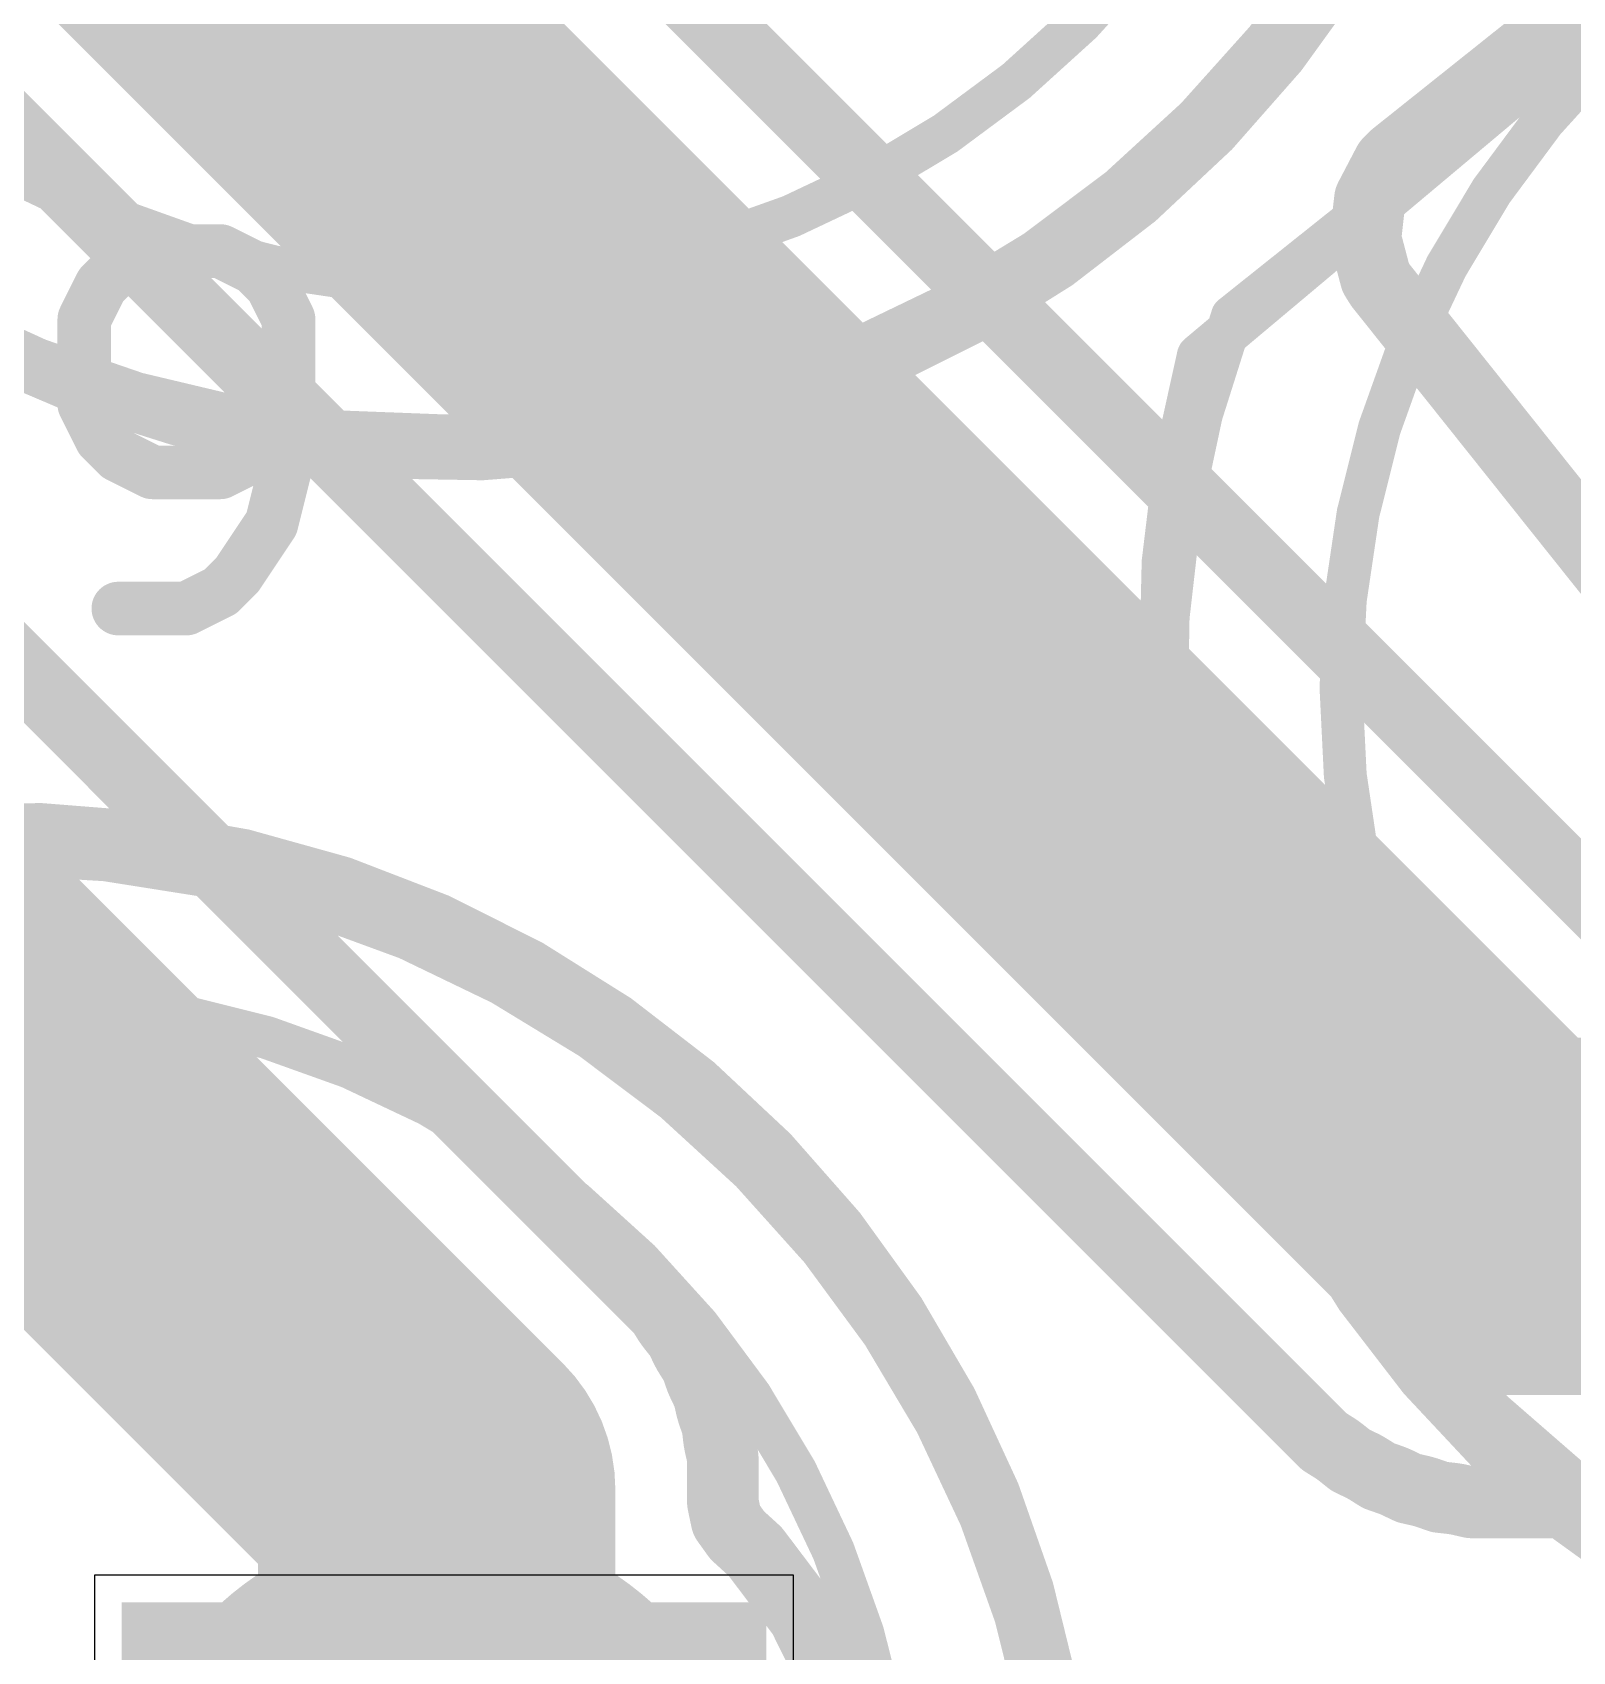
# Model space of a CAD drawing. Header units: inches. Extents: x 0 to 12.4, y -0.6 to 2.2.
# Drawn here: x 1.2367 to 1.4063, y 0.8681 to 1.0464 of the extents above; entities that cross this region are included whole.
import ezdxf

# ---------------------------------------------------------------- set-up
doc = ezdxf.new("R2010")
doc.units = ezdxf.units.IN
doc.header["$MEASUREMENT"] = 0
for name, color, linetype in [('Bottom Layer', 5, 'Continuous'), ('Bottom Solder', 6, 'Continuous'), ('Dimension', 6, 'Continuous'), ('Mechanical 4', 56, 'Continuous'), ('Multi-Layer', 9, 'Continuous'), ('Top Layer', 1, 'Continuous'), ('Top Overlay', 2, 'Continuous'), ('Top Solder', 216, 'Continuous')]:
    doc.layers.add(name, color=color, linetype=linetype)

# ---------------------------------------------------------------- blocks, each defined once
blk = doc.blocks.new('IR333_A_47')
at = {"layer": 'Bottom Layer'}
blk.add_hatch(color=5, dxfattribs=at).paths.add_polyline_path([(-0.08149595, 0.03149605), (-0.01850385, 0.03149605), (-0.01850385, -0.03149605), (-0.08149595, -0.03149605)])
at = {"layer": 'Bottom Solder'}
blk.add_hatch(color=6, dxfattribs=at).paths.add_polyline_path([(-0.08549595, 0.03549605), (-0.01450385, 0.03549605), (-0.01450385, -0.03549605), (-0.08549595, -0.03549605)])
at = {"layer": 'Multi-Layer'}
blk.add_hatch(color=9, dxfattribs=at).paths.add_polyline_path([(-0.08149595, 0.03149605), (-0.01850385, 0.03149605), (-0.01850385, -0.03149605), (-0.08149595, -0.03149605)])
at = {"layer": 'Top Layer'}
blk.add_hatch(color=1, dxfattribs=at).paths.add_polyline_path([(-0.08149595, 0.03149605), (-0.01850385, 0.03149605), (-0.01850385, -0.03149605), (-0.08149595, -0.03149605)])
at = {"layer": 'Top Solder'}
blk.add_hatch(color=216, dxfattribs=at).paths.add_polyline_path([(-0.08549595, 0.03549605), (-0.01450385, 0.03549605), (-0.01450385, -0.03549605), (-0.08549595, -0.03549605)])
at = {"layer": 'Top Overlay'}
for points in [[(0.0970696, -0.0672869, 0.005, 0.005, -0.7350501228491367), (-0.1181102, 0, 0.005, 0.005, 0)], [(-0.05, -0.0409999, 0.005, 0.005, 0), (-0.05, -0.061, 0.005, 0.005, 0)], [(-0.04, -0.0510001, 0.005, 0.005, 0), (-0.06, -0.051, 0.005, 0.005, 0)]]:
    blk.add_lwpolyline(points, format="xyseb", dxfattribs=at)
for points in [[(-0.05125, -0.0409999, 0.0025, 0.0025, 1), (-0.04875, -0.0409999, 0.0025, 0.0025, 1)], [(-0.06125, -0.051, 0.0025, 0.0025, 1), (-0.05875, -0.051, 0.0025, 0.0025, 1)], [(-0.04125, -0.0510001, 0.0025, 0.0025, 1), (-0.03875, -0.0510001, 0.0025, 0.0025, 1)], [(-0.05125, -0.061, 0.0025, 0.0025, 1), (-0.04875, -0.061, 0.0025, 0.0025, 1)]]:
    blk.add_lwpolyline(points, format="xyseb", close=True, dxfattribs=at)
blk = doc.blocks.new('IR333_A_51')
at = {"layer": 'Top Overlay'}
blk.add_lwpolyline([(-0.1181102, 0, 0.005, 0.005, -0.7350501228491367), (0.0970696, 0.0672869, 0.005, 0.005, 0)], format="xyseb", dxfattribs=at)
blk = doc.blocks.new('IR333_A_52')
at = {"layer": 'Top Overlay'}
for points in [[(-0.1181102, 0, 0.005, 0.005, -0.7350501228491367), (0.0970696, 0.0672869, 0.005, 0.005, 0)], [(0.0970696, 0.0672869, 0.005, 0.005, 0), (0.0970696, -0.067287, 0.005, 0.005, 0)]]:
    blk.add_lwpolyline(points, format="xyseb", dxfattribs=at)
blk.add_lwpolyline([(0.0958196, 0.0672869, 0.0025, 0.0025, 1), (0.0983196, 0.0672869, 0.0025, 0.0025, 1)], format="xyseb", close=True, dxfattribs=at)
blk.add_lwpolyline([(0.0958196, 0.0672869, 0.0025, 0.0025, 1), (0.0983196, 0.0672869, 0.0025, 0.0025, 1)], format="xyseb", close=True, dxfattribs=at)

msp = doc.modelspace()

# ---------------------------------------------------------------- hatches: boundary and pattern name
at = {"layer": 'Dimension'}
h = msp.add_hatch(color=6, dxfattribs=at)
edge = h.paths.add_edge_path()
edge.add_arc((1.281195, 0.8471226), 0.035433, 0, 360)
h = msp.add_hatch(color=6, dxfattribs=at)
edge = h.paths.add_edge_path()
edge.add_arc((1.281195, 0.8471226), 0.035433, 0, 360)

# ---------------------------------------------------------------- linework, layer by layer
for points in [[(1.2298171, 1.0849179, 0.0393701, 0.0393701, 0), (1.3987147, 0.9160202, 0.0393701, 0.0393701, 0)], [(1.2784083, 1.0808967, 0.007874, 0.007874, 0), (1.4103391, 0.9489659, 0.007874, 0.007874, 0)], [(1.3883459, 1.0339946, 0.007874, 0.007874, 0), (1.4447883, 1.0790069, 0.007874, 0.007874, 0)], [(1.2062806, 1.0638843, 0.007874, 0.007874, 0), (1.3739188, 0.8962462, 0.007874, 0.007874, 0)], [(1.3867315, 1.0327072, 0.007874, 0.007874, 0), (1.3883459, 1.0339946, 0.007874, 0.007874, 0)], [(1.3860296, 1.0320007, 0.007874, 0.007874, 0), (1.3862883, 1.0322611, 0.007874, 0.007874, 0)], [(1.3862883, 1.0322611, 0.007874, 0.007874, 0), (1.3862884, 1.0322612, 0.007874, 0.007874, 0)], [(1.3862884, 1.0322612, 0.007874, 0.007874, 0), (1.3866323, 1.0326074, 0.007874, 0.007874, 0)], [(1.3866323, 1.0326074, 0.007874, 0.007874, 0), (1.3866325, 1.0326076, 0.007874, 0.007874, 0)], [(1.3866325, 1.0326076, 0.007874, 0.007874, 0), (1.3867315, 1.0327072, 0.007874, 0.007874, 0)], [(1.3841897, 1.028482, 0.007874, 0.007874, 0), (1.3858594, 1.0316753, 0.007874, 0.007874, 0)], [(1.3858594, 1.0316753, 0.007874, 0.007874, 0), (1.3858596, 1.0316756, 0.007874, 0.007874, 0)], [(1.3858596, 1.0316756, 0.007874, 0.007874, 0), (1.3860296, 1.0320007, 0.007874, 0.007874, 0)], [(1.3835355, 1.0241354, 0.007874, 0.007874, 0), (1.3839294, 1.0276315, 0.007874, 0.007874, 0)], [(1.3839294, 1.0276315, 0.007874, 0.007874, 0), (1.3839801, 1.0280811, 0.007874, 0.007874, 0)], [(1.3839801, 1.0280811, 0.007874, 0.007874, 0), (1.3841896, 1.0284819, 0.007874, 0.007874, 0)], [(1.3841896, 1.0284819, 0.007874, 0.007874, 0), (1.3841897, 1.028482, 0.007874, 0.007874, 0)], [(1.3834849, 1.0236858, 0.007874, 0.007874, 0), (1.3835355, 1.0241353, 0.007874, 0.007874, 0)], [(1.3834849, 1.0236858, 0.007874, 0.007874, 0), (1.3836, 1.0232484, 0.007874, 0.007874, 0)], [(1.3835355, 1.0241353, 0.007874, 0.007874, 0), (1.3835355, 1.0241354, 0.007874, 0.007874, 0)], [(1.3836, 1.0232484, 0.007874, 0.007874, 0), (1.3836001, 1.0232483, 0.007874, 0.007874, 0)], [(1.3836001, 1.0232483, 0.007874, 0.007874, 0), (1.3843225, 1.0205039, 0.007874, 0.007874, 0)], [(1.3843225, 1.0205039, 0.007874, 0.007874, 0), (1.3846109, 1.0194084, 0.007874, 0.007874, 0)], [(1.1933703, 1.0182969, 0.007874, 0.007874, 0), (1.3009691, 0.9106981, 0.007874, 0.007874, 0)], [(1.3846109, 1.0194084, 0.007874, 0.007874, 0), (1.3848051, 1.0190971, 0.007874, 0.007874, 0)], [(1.3848051, 1.0190971, 0.007874, 0.007874, 0), (1.3848052, 1.019097, 0.007874, 0.007874, 0)], [(1.3848052, 1.019097, 0.007874, 0.007874, 0), (1.3849807, 1.0188155, 0.007874, 0.007874, 0)], [(1.3849807, 1.0188155, 0.007874, 0.007874, 0), (1.385138, 1.0185635, 0.007874, 0.007874, 0)], [(1.385138, 1.0185635, 0.007874, 0.007874, 0), (1.3852256, 1.0184536, 0.007874, 0.007874, 0)], [(1.3852256, 1.0184536, 0.007874, 0.007874, 0), (1.3852257, 1.0184535, 0.007874, 0.007874, 0)], [(1.3852257, 1.0184535, 0.007874, 0.007874, 0), (1.3933268, 1.0082952, 0.007874, 0.007874, 0)], [(1.1723368, 0.9947604, 0.0393701, 0.0393701, 0), (1.281195, 0.8859021, 0.0393701, 0.0393701, 0)], [(1.3933268, 1.0082952, 0.007874, 0.007874, 0), (1.4315255, 0.9603967, 0.007874, 0.007874, 0)], [(1.3987147, 0.9160202, 0.0393701, 0.0393701, 0), (1.4774549, 0.9160202, 0.0393701, 0.0393701, 0)], [(1.3009691, 0.910698, 0.007874, 0.007874, 0), (1.3009691, 0.9106981, 0.007874, 0.007874, 0)], [(1.3009691, 0.910698, 0.007874, 0.007874, 0), (1.3059909, 0.9056762, 0.007874, 0.007874, 0)], [(1.3059909, 0.9056762, 0.007874, 0.007874, 0), (1.3061368, 0.9054441, 0.007874, 0.007874, 0)], [(1.3061368, 0.9054441, 0.007874, 0.007874, 0), (1.3067926, 0.9044004, 0.007874, 0.007874, 0)], [(1.3067926, 0.9044004, 0.007874, 0.007874, 0), (1.3071094, 0.9039539, 0.007874, 0.007874, 0)], [(1.3071094, 0.9039539, 0.007874, 0.007874, 0), (1.3078386, 0.9030395, 0.007874, 0.007874, 0)], [(1.3078386, 0.9030395, 0.007874, 0.007874, 0), (1.308049, 0.9027756, 0.007874, 0.007874, 0)], [(1.308049, 0.9027756, 0.007874, 0.007874, 0), (1.3081679, 0.9025286, 0.007874, 0.007874, 0)], [(1.3081679, 0.9025286, 0.007874, 0.007874, 0), (1.308168, 0.9025286, 0.007874, 0.007874, 0)], [(1.308168, 0.9025286, 0.007874, 0.007874, 0), (1.3087027, 0.9014183, 0.007874, 0.007874, 0)], [(1.281195, 0.8471226, 0.0393701, 0.0393701, 0), (1.281195, 0.8859021, 0.0393701, 0.0393701, 0)], [(1.3087027, 0.9014183, 0.007874, 0.007874, 0), (1.3089674, 0.9009392, 0.007874, 0.007874, 0)], [(1.3089674, 0.9009392, 0.007874, 0.007874, 0), (1.3097694, 0.8996628, 0.007874, 0.007874, 0)], [(1.3097694, 0.8996628, 0.007874, 0.007874, 0), (1.3098599, 0.8994042, 0.007874, 0.007874, 0)], [(1.3098599, 0.8994042, 0.007874, 0.007874, 0), (1.3102672, 0.8982402, 0.007874, 0.007874, 0)], [(1.3102672, 0.8982402, 0.007874, 0.007874, 0), (1.3104765, 0.8977349, 0.007874, 0.007874, 0)], [(1.3104765, 0.8977349, 0.007874, 0.007874, 0), (1.3111304, 0.896377, 0.007874, 0.007874, 0)], [(1.3111304, 0.896377, 0.007874, 0.007874, 0), (1.3113442, 0.8954405, 0.007874, 0.007874, 0)], [(1.3113442, 0.8954405, 0.007874, 0.007874, 0), (1.3114657, 0.8949081, 0.007874, 0.007874, 0)], [(1.3114657, 0.8949081, 0.007874, 0.007874, 0), (1.3116172, 0.894382, 0.007874, 0.007874, 0)], [(1.3739188, 0.8962461, 0.007874, 0.007874, 0), (1.3739188, 0.8962462, 0.007874, 0.007874, 0)], [(1.3739188, 0.8962461, 0.007874, 0.007874, 0), (1.3789406, 0.8912243, 0.007874, 0.007874, 0)], [(1.3116172, 0.894382, 0.007874, 0.007874, 0), (1.311925, 0.8935026, 0.007874, 0.007874, 0)], [(1.311925, 0.8935026, 0.007874, 0.007874, 0), (1.312115, 0.8929594, 0.007874, 0.007874, 0)], [(1.312115, 0.8929594, 0.007874, 0.007874, 0), (1.3122838, 0.8914612, 0.007874, 0.007874, 0)], [(1.3122838, 0.8914612, 0.007874, 0.007874, 0), (1.3123754, 0.8909226, 0.007874, 0.007874, 0)], [(1.3123754, 0.8909226, 0.007874, 0.007874, 0), (1.3127108, 0.8894531, 0.007874, 0.007874, 0)], [(1.3789406, 0.8912243, 0.007874, 0.007874, 0), (1.3795986, 0.8908109, 0.007874, 0.007874, 0)], [(1.3795986, 0.8908109, 0.007874, 0.007874, 0), (1.3802164, 0.8904227, 0.007874, 0.007874, 0)], [(1.3802164, 0.8904227, 0.007874, 0.007874, 0), (1.3806629, 0.8901059, 0.007874, 0.007874, 0)], [(1.3806629, 0.8901059, 0.007874, 0.007874, 0), (1.3818412, 0.8891663, 0.007874, 0.007874, 0)], [(1.3127108, 0.8891791, 0.007874, 0.007874, 0), (1.3127108, 0.8894531, 0.007874, 0.007874, 0)], [(1.3127108, 0.8845033, 0.007874, 0.007874, 0), (1.3127108, 0.8891791, 0.007874, 0.007874, 0)], [(1.3818412, 0.8891663, 0.007874, 0.007874, 0), (1.3820883, 0.8890473, 0.007874, 0.007874, 0)], [(1.3820883, 0.8890472, 0.007874, 0.007874, 0), (1.3820883, 0.8890473, 0.007874, 0.007874, 0)], [(1.3820883, 0.8890472, 0.007874, 0.007874, 0), (1.3831988, 0.8885125, 0.007874, 0.007874, 0)], [(1.3831988, 0.8885125, 0.007874, 0.007874, 0), (1.3836779, 0.8882477, 0.007874, 0.007874, 0)], [(1.3836779, 0.8882477, 0.007874, 0.007874, 0), (1.384954, 0.8874459, 0.007874, 0.007874, 0)], [(1.384954, 0.8874459, 0.007874, 0.007874, 0), (1.3852126, 0.8873554, 0.007874, 0.007874, 0)], [(1.3852126, 0.8873554, 0.007874, 0.007874, 0), (1.3852127, 0.8873554, 0.007874, 0.007874, 0)], [(1.3852127, 0.8873554, 0.007874, 0.007874, 0), (1.3863764, 0.8869482, 0.007874, 0.007874, 0)], [(1.3863764, 0.8869482, 0.007874, 0.007874, 0), (1.3868818, 0.8867389, 0.007874, 0.007874, 0)], [(1.3868818, 0.8867389, 0.007874, 0.007874, 0), (1.3882399, 0.8860848, 0.007874, 0.007874, 0)], [(1.3882399, 0.8860848, 0.007874, 0.007874, 0), (1.3897094, 0.8857494, 0.007874, 0.007874, 0)], [(1.3127108, 0.8845033, 0.007874, 0.007874, 0), (1.3131268, 0.8825315, 0.007874, 0.007874, 0)], [(1.3897094, 0.8857494, 0.007874, 0.007874, 0), (1.3902349, 0.885598, 0.007874, 0.007874, 0)], [(1.3902349, 0.885598, 0.007874, 0.007874, 0), (1.3913986, 0.8851908, 0.007874, 0.007874, 0)], [(1.3913986, 0.8851908, 0.007874, 0.007874, 0), (1.3913988, 0.8851907, 0.007874, 0.007874, 0)], [(1.3913988, 0.8851907, 0.007874, 0.007874, 0), (1.3916574, 0.8851002, 0.007874, 0.007874, 0)], [(1.3916574, 0.8851002, 0.007874, 0.007874, 0), (1.3931548, 0.8849315, 0.007874, 0.007874, 0)], [(1.3931548, 0.8849315, 0.007874, 0.007874, 0), (1.3936944, 0.8848399, 0.007874, 0.007874, 0)], [(1.3936944, 0.8848399, 0.007874, 0.007874, 0), (1.3951638, 0.8845045, 0.007874, 0.007874, 0)], [(1.3951638, 0.8845045, 0.007874, 0.007874, 0), (1.3969449, 0.8845045, 0.007874, 0.007874, 0)], [(1.3969449, 0.8845045, 0.007874, 0.007874, 0), (1.4022657, 0.8845045, 0.007874, 0.007874, 0)], [(1.4022657, 0.8845045, 0.007874, 0.007874, 0), (1.4739039, 0.8845045, 0.007874, 0.007874, 0)], [(1.3131268, 0.8825315, 0.007874, 0.007874, 0), (1.3143037, 0.8808956, 0.007874, 0.007874, 0)], [(1.3143037, 0.8808956, 0.007874, 0.007874, 0), (1.316273, 0.8791004, 0.007874, 0.007874, 0)], [(1.316273, 0.8791004, 0.007874, 0.007874, 0), (1.316409, 0.8789204, 0.007874, 0.007874, 0)], [(1.316409, 0.8789204, 0.007874, 0.007874, 0), (1.3164091, 0.8789202, 0.007874, 0.007874, 0)], [(1.3164091, 0.8789202, 0.007874, 0.007874, 0), (1.3214155, 0.8722906, 0.007874, 0.007874, 0)], [(1.3214155, 0.8722906, 0.007874, 0.007874, 0), (1.3215517, 0.8721104, 0.007874, 0.007874, 0)], [(1.3215517, 0.8721104, 0.007874, 0.007874, 0), (1.325456, 0.8642694, 0.007874, 0.007874, 0)], [(1.325456, 0.8642694, 0.007874, 0.007874, 0), (1.3255178, 0.8640524, 0.007874, 0.007874, 0)]]:
    msp.add_lwpolyline(points, format="xyseb", dxfattribs=at)
for points in [[(1.3863774, 1.0339946, 0.003937, 0.003937, 1), (1.3903144, 1.0339946, 0.003937, 0.003937, 1)], [(1.3863774, 1.0339946, 0.003937, 0.003937, 1), (1.3903144, 1.0339946, 0.003937, 0.003937, 1)], [(1.3843198, 1.0322611, 0.003937, 0.003937, 1), (1.3882568, 1.0322611, 0.003937, 0.003937, 1)], [(1.3843198, 1.0322611, 0.003937, 0.003937, 1), (1.3882568, 1.0322611, 0.003937, 0.003937, 1)], [(1.3843199, 1.0322612, 0.003937, 0.003937, 1), (1.3882569, 1.0322612, 0.003937, 0.003937, 1)], [(1.3843199, 1.0322612, 0.003937, 0.003937, 1), (1.3882569, 1.0322612, 0.003937, 0.003937, 1)], [(1.3846638, 1.0326074, 0.003937, 0.003937, 1), (1.3886008, 1.0326074, 0.003937, 0.003937, 1)], [(1.3846638, 1.0326074, 0.003937, 0.003937, 1), (1.3886008, 1.0326074, 0.003937, 0.003937, 1)], [(1.384664, 1.0326076, 0.003937, 0.003937, 1), (1.388601, 1.0326076, 0.003937, 0.003937, 1)], [(1.384664, 1.0326076, 0.003937, 0.003937, 1), (1.388601, 1.0326076, 0.003937, 0.003937, 1)], [(1.384763, 1.0327072, 0.003937, 0.003937, 1), (1.3887, 1.0327072, 0.003937, 0.003937, 1)], [(1.384763, 1.0327072, 0.003937, 0.003937, 1), (1.3887, 1.0327072, 0.003937, 0.003937, 1)], [(1.3838909, 1.0316753, 0.003937, 0.003937, 1), (1.3878279, 1.0316753, 0.003937, 0.003937, 1)], [(1.3838909, 1.0316753, 0.003937, 0.003937, 1), (1.3878279, 1.0316753, 0.003937, 0.003937, 1)], [(1.3838911, 1.0316756, 0.003937, 0.003937, 1), (1.3878281, 1.0316756, 0.003937, 0.003937, 1)], [(1.3838911, 1.0316756, 0.003937, 0.003937, 1), (1.3878281, 1.0316756, 0.003937, 0.003937, 1)], [(1.3840611, 1.0320007, 0.003937, 0.003937, 1), (1.3879981, 1.0320007, 0.003937, 0.003937, 1)], [(1.3840611, 1.0320007, 0.003937, 0.003937, 1), (1.3879981, 1.0320007, 0.003937, 0.003937, 1)], [(1.3819609, 1.0276315, 0.003937, 0.003937, 1), (1.3858979, 1.0276315, 0.003937, 0.003937, 1)], [(1.3819609, 1.0276315, 0.003937, 0.003937, 1), (1.3858979, 1.0276315, 0.003937, 0.003937, 1)], [(1.3820116, 1.0280811, 0.003937, 0.003937, 1), (1.3859486, 1.0280811, 0.003937, 0.003937, 1)], [(1.3820116, 1.0280811, 0.003937, 0.003937, 1), (1.3859486, 1.0280811, 0.003937, 0.003937, 1)], [(1.3822211, 1.0284819, 0.003937, 0.003937, 1), (1.3861581, 1.0284819, 0.003937, 0.003937, 1)], [(1.3822211, 1.0284819, 0.003937, 0.003937, 1), (1.3861581, 1.0284819, 0.003937, 0.003937, 1)], [(1.3822212, 1.028482, 0.003937, 0.003937, 1), (1.3861582, 1.028482, 0.003937, 0.003937, 1)], [(1.3822212, 1.028482, 0.003937, 0.003937, 1), (1.3861582, 1.028482, 0.003937, 0.003937, 1)], [(1.3815164, 1.0236858, 0.003937, 0.003937, 1), (1.3854534, 1.0236858, 0.003937, 0.003937, 1)], [(1.3815164, 1.0236858, 0.003937, 0.003937, 1), (1.3854534, 1.0236858, 0.003937, 0.003937, 1)], [(1.381567, 1.0241354, 0.003937, 0.003937, 1), (1.385504, 1.0241354, 0.003937, 0.003937, 1)], [(1.381567, 1.0241354, 0.003937, 0.003937, 1), (1.385504, 1.0241354, 0.003937, 0.003937, 1)], [(1.381567, 1.0241353, 0.003937, 0.003937, 1), (1.385504, 1.0241353, 0.003937, 0.003937, 1)], [(1.381567, 1.0241353, 0.003937, 0.003937, 1), (1.385504, 1.0241353, 0.003937, 0.003937, 1)], [(1.3816315, 1.0232484, 0.003937, 0.003937, 1), (1.3855685, 1.0232484, 0.003937, 0.003937, 1)], [(1.3816315, 1.0232484, 0.003937, 0.003937, 1), (1.3855685, 1.0232484, 0.003937, 0.003937, 1)], [(1.3816316, 1.0232483, 0.003937, 0.003937, 1), (1.3855686, 1.0232483, 0.003937, 0.003937, 1)], [(1.3816316, 1.0232483, 0.003937, 0.003937, 1), (1.3855686, 1.0232483, 0.003937, 0.003937, 1)], [(1.382354, 1.0205039, 0.003937, 0.003937, 1), (1.386291, 1.0205039, 0.003937, 0.003937, 1)], [(1.382354, 1.0205039, 0.003937, 0.003937, 1), (1.386291, 1.0205039, 0.003937, 0.003937, 1)], [(1.3826424, 1.0194084, 0.003937, 0.003937, 1), (1.3865794, 1.0194084, 0.003937, 0.003937, 1)], [(1.3826424, 1.0194084, 0.003937, 0.003937, 1), (1.3865794, 1.0194084, 0.003937, 0.003937, 1)], [(1.3828366, 1.0190971, 0.003937, 0.003937, 1), (1.3867736, 1.0190971, 0.003937, 0.003937, 1)], [(1.3828366, 1.0190971, 0.003937, 0.003937, 1), (1.3867736, 1.0190971, 0.003937, 0.003937, 1)], [(1.3828367, 1.019097, 0.003937, 0.003937, 1), (1.3867737, 1.019097, 0.003937, 0.003937, 1)], [(1.3828367, 1.019097, 0.003937, 0.003937, 1), (1.3867737, 1.019097, 0.003937, 0.003937, 1)], [(1.3830122, 1.0188155, 0.003937, 0.003937, 1), (1.3869492, 1.0188155, 0.003937, 0.003937, 1)], [(1.3830122, 1.0188155, 0.003937, 0.003937, 1), (1.3869492, 1.0188155, 0.003937, 0.003937, 1)], [(1.3831695, 1.0185635, 0.003937, 0.003937, 1), (1.3871065, 1.0185635, 0.003937, 0.003937, 1)], [(1.3831695, 1.0185635, 0.003937, 0.003937, 1), (1.3871065, 1.0185635, 0.003937, 0.003937, 1)], [(1.3832571, 1.0184536, 0.003937, 0.003937, 1), (1.3871941, 1.0184536, 0.003937, 0.003937, 1)], [(1.3832571, 1.0184536, 0.003937, 0.003937, 1), (1.3871941, 1.0184536, 0.003937, 0.003937, 1)], [(1.3832572, 1.0184535, 0.003937, 0.003937, 1), (1.3871942, 1.0184535, 0.003937, 0.003937, 1)], [(1.3832572, 1.0184535, 0.003937, 0.003937, 1), (1.3871942, 1.0184535, 0.003937, 0.003937, 1)], [(1.3913583, 1.0082952, 0.003937, 0.003937, 1), (1.3952953, 1.0082952, 0.003937, 0.003937, 1)], [(1.3913583, 1.0082952, 0.003937, 0.003937, 1), (1.3952953, 1.0082952, 0.003937, 0.003937, 1)], [(1.3888722, 0.9160202, 0.019685, 0.019685, 1), (1.4085572, 0.9160202, 0.019685, 0.019685, 1)], [(1.3888722, 0.9160202, 0.019685, 0.019685, 1), (1.4085572, 0.9160202, 0.019685, 0.019685, 1)], [(1.2990006, 0.9106981, 0.003937, 0.003937, 1), (1.3029376, 0.9106981, 0.003937, 0.003937, 1)], [(1.2990006, 0.9106981, 0.003937, 0.003937, 1), (1.3029376, 0.9106981, 0.003937, 0.003937, 1)], [(1.2990006, 0.910698, 0.003937, 0.003937, 1), (1.3029376, 0.910698, 0.003937, 0.003937, 1)], [(1.2990006, 0.910698, 0.003937, 0.003937, 1), (1.3029376, 0.910698, 0.003937, 0.003937, 1)], [(1.3040224, 0.9056762, 0.003937, 0.003937, 1), (1.3079594, 0.9056762, 0.003937, 0.003937, 1)], [(1.3040224, 0.9056762, 0.003937, 0.003937, 1), (1.3079594, 0.9056762, 0.003937, 0.003937, 1)], [(1.3041683, 0.9054441, 0.003937, 0.003937, 1), (1.3081053, 0.9054441, 0.003937, 0.003937, 1)], [(1.3041683, 0.9054441, 0.003937, 0.003937, 1), (1.3081053, 0.9054441, 0.003937, 0.003937, 1)], [(1.3048241, 0.9044004, 0.003937, 0.003937, 1), (1.3087611, 0.9044004, 0.003937, 0.003937, 1)], [(1.3048241, 0.9044004, 0.003937, 0.003937, 1), (1.3087611, 0.9044004, 0.003937, 0.003937, 1)], [(1.3051409, 0.9039539, 0.003937, 0.003937, 1), (1.3090779, 0.9039539, 0.003937, 0.003937, 1)], [(1.3051409, 0.9039539, 0.003937, 0.003937, 1), (1.3090779, 0.9039539, 0.003937, 0.003937, 1)], [(1.3058701, 0.9030395, 0.003937, 0.003937, 1), (1.3098071, 0.9030395, 0.003937, 0.003937, 1)], [(1.3058701, 0.9030395, 0.003937, 0.003937, 1), (1.3098071, 0.9030395, 0.003937, 0.003937, 1)], [(1.3060805, 0.9027756, 0.003937, 0.003937, 1), (1.3100175, 0.9027756, 0.003937, 0.003937, 1)], [(1.3060805, 0.9027756, 0.003937, 0.003937, 1), (1.3100175, 0.9027756, 0.003937, 0.003937, 1)], [(1.3061994, 0.9025286, 0.003937, 0.003937, 1), (1.3101364, 0.9025286, 0.003937, 0.003937, 1)], [(1.3061994, 0.9025286, 0.003937, 0.003937, 1), (1.3101364, 0.9025286, 0.003937, 0.003937, 1)], [(1.3061995, 0.9025286, 0.003937, 0.003937, 1), (1.3101365, 0.9025286, 0.003937, 0.003937, 1)], [(1.3061995, 0.9025286, 0.003937, 0.003937, 1), (1.3101365, 0.9025286, 0.003937, 0.003937, 1)], [(1.2713525, 0.8859021, 0.019685, 0.019685, 1), (1.2910375, 0.8859021, 0.019685, 0.019685, 1)], [(1.2713525, 0.8859021, 0.019685, 0.019685, 1), (1.2910375, 0.8859021, 0.019685, 0.019685, 1)], [(1.3067342, 0.9014183, 0.003937, 0.003937, 1), (1.3106712, 0.9014183, 0.003937, 0.003937, 1)], [(1.3067342, 0.9014183, 0.003937, 0.003937, 1), (1.3106712, 0.9014183, 0.003937, 0.003937, 1)], [(1.3069989, 0.9009392, 0.003937, 0.003937, 1), (1.3109359, 0.9009392, 0.003937, 0.003937, 1)], [(1.3069989, 0.9009392, 0.003937, 0.003937, 1), (1.3109359, 0.9009392, 0.003937, 0.003937, 1)], [(1.3078009, 0.8996628, 0.003937, 0.003937, 1), (1.3117379, 0.8996628, 0.003937, 0.003937, 1)], [(1.3078009, 0.8996628, 0.003937, 0.003937, 1), (1.3117379, 0.8996628, 0.003937, 0.003937, 1)], [(1.3078914, 0.8994042, 0.003937, 0.003937, 1), (1.3118284, 0.8994042, 0.003937, 0.003937, 1)], [(1.3078914, 0.8994042, 0.003937, 0.003937, 1), (1.3118284, 0.8994042, 0.003937, 0.003937, 1)], [(1.3082987, 0.8982402, 0.003937, 0.003937, 1), (1.3122357, 0.8982402, 0.003937, 0.003937, 1)], [(1.3082987, 0.8982402, 0.003937, 0.003937, 1), (1.3122357, 0.8982402, 0.003937, 0.003937, 1)], [(1.308508, 0.8977349, 0.003937, 0.003937, 1), (1.312445, 0.8977349, 0.003937, 0.003937, 1)], [(1.308508, 0.8977349, 0.003937, 0.003937, 1), (1.312445, 0.8977349, 0.003937, 0.003937, 1)], [(1.3091619, 0.896377, 0.003937, 0.003937, 1), (1.3130989, 0.896377, 0.003937, 0.003937, 1)], [(1.3091619, 0.896377, 0.003937, 0.003937, 1), (1.3130989, 0.896377, 0.003937, 0.003937, 1)], [(1.3093757, 0.8954405, 0.003937, 0.003937, 1), (1.3133127, 0.8954405, 0.003937, 0.003937, 1)], [(1.3093757, 0.8954405, 0.003937, 0.003937, 1), (1.3133127, 0.8954405, 0.003937, 0.003937, 1)], [(1.3094972, 0.8949081, 0.003937, 0.003937, 1), (1.3134342, 0.8949081, 0.003937, 0.003937, 1)], [(1.3094972, 0.8949081, 0.003937, 0.003937, 1), (1.3134342, 0.8949081, 0.003937, 0.003937, 1)], [(1.3719503, 0.8962462, 0.003937, 0.003937, 1), (1.3758873, 0.8962462, 0.003937, 0.003937, 1)], [(1.3719503, 0.8962462, 0.003937, 0.003937, 1), (1.3758873, 0.8962462, 0.003937, 0.003937, 1)], [(1.3719503, 0.8962461, 0.003937, 0.003937, 1), (1.3758873, 0.8962461, 0.003937, 0.003937, 1)], [(1.3719503, 0.8962461, 0.003937, 0.003937, 1), (1.3758873, 0.8962461, 0.003937, 0.003937, 1)], [(1.3096487, 0.894382, 0.003937, 0.003937, 1), (1.3135857, 0.894382, 0.003937, 0.003937, 1)], [(1.3096487, 0.894382, 0.003937, 0.003937, 1), (1.3135857, 0.894382, 0.003937, 0.003937, 1)], [(1.3099565, 0.8935026, 0.003937, 0.003937, 1), (1.3138935, 0.8935026, 0.003937, 0.003937, 1)], [(1.3099565, 0.8935026, 0.003937, 0.003937, 1), (1.3138935, 0.8935026, 0.003937, 0.003937, 1)], [(1.3101465, 0.8929594, 0.003937, 0.003937, 1), (1.3140835, 0.8929594, 0.003937, 0.003937, 1)], [(1.3101465, 0.8929594, 0.003937, 0.003937, 1), (1.3140835, 0.8929594, 0.003937, 0.003937, 1)], [(1.3103153, 0.8914612, 0.003937, 0.003937, 1), (1.3142523, 0.8914612, 0.003937, 0.003937, 1)], [(1.3103153, 0.8914612, 0.003937, 0.003937, 1), (1.3142523, 0.8914612, 0.003937, 0.003937, 1)], [(1.3104069, 0.8909226, 0.003937, 0.003937, 1), (1.3143439, 0.8909226, 0.003937, 0.003937, 1)], [(1.3104069, 0.8909226, 0.003937, 0.003937, 1), (1.3143439, 0.8909226, 0.003937, 0.003937, 1)], [(1.3769721, 0.8912243, 0.003937, 0.003937, 1), (1.3809091, 0.8912243, 0.003937, 0.003937, 1)], [(1.3769721, 0.8912243, 0.003937, 0.003937, 1), (1.3809091, 0.8912243, 0.003937, 0.003937, 1)], [(1.3776301, 0.8908109, 0.003937, 0.003937, 1), (1.3815671, 0.8908109, 0.003937, 0.003937, 1)], [(1.3776301, 0.8908109, 0.003937, 0.003937, 1), (1.3815671, 0.8908109, 0.003937, 0.003937, 1)], [(1.3782479, 0.8904227, 0.003937, 0.003937, 1), (1.3821849, 0.8904227, 0.003937, 0.003937, 1)], [(1.3782479, 0.8904227, 0.003937, 0.003937, 1), (1.3821849, 0.8904227, 0.003937, 0.003937, 1)], [(1.3786944, 0.8901059, 0.003937, 0.003937, 1), (1.3826314, 0.8901059, 0.003937, 0.003937, 1)], [(1.3786944, 0.8901059, 0.003937, 0.003937, 1), (1.3826314, 0.8901059, 0.003937, 0.003937, 1)], [(1.3107423, 0.8894531, 0.003937, 0.003937, 1), (1.3146793, 0.8894531, 0.003937, 0.003937, 1)], [(1.3107423, 0.8894531, 0.003937, 0.003937, 1), (1.3146793, 0.8894531, 0.003937, 0.003937, 1)], [(1.3107423, 0.8891791, 0.003937, 0.003937, 1), (1.3146793, 0.8891791, 0.003937, 0.003937, 1)], [(1.3107423, 0.8891791, 0.003937, 0.003937, 1), (1.3146793, 0.8891791, 0.003937, 0.003937, 1)], [(1.3798727, 0.8891663, 0.003937, 0.003937, 1), (1.3838097, 0.8891663, 0.003937, 0.003937, 1)], [(1.3798727, 0.8891663, 0.003937, 0.003937, 1), (1.3838097, 0.8891663, 0.003937, 0.003937, 1)], [(1.3801198, 0.8890473, 0.003937, 0.003937, 1), (1.3840568, 0.8890473, 0.003937, 0.003937, 1)], [(1.3801198, 0.8890473, 0.003937, 0.003937, 1), (1.3840568, 0.8890473, 0.003937, 0.003937, 1)], [(1.3801198, 0.8890472, 0.003937, 0.003937, 1), (1.3840568, 0.8890472, 0.003937, 0.003937, 1)], [(1.3801198, 0.8890472, 0.003937, 0.003937, 1), (1.3840568, 0.8890472, 0.003937, 0.003937, 1)], [(1.3812303, 0.8885125, 0.003937, 0.003937, 1), (1.3851673, 0.8885125, 0.003937, 0.003937, 1)], [(1.3812303, 0.8885125, 0.003937, 0.003937, 1), (1.3851673, 0.8885125, 0.003937, 0.003937, 1)], [(1.3817094, 0.8882477, 0.003937, 0.003937, 1), (1.3856464, 0.8882477, 0.003937, 0.003937, 1)], [(1.3817094, 0.8882477, 0.003937, 0.003937, 1), (1.3856464, 0.8882477, 0.003937, 0.003937, 1)], [(1.3829855, 0.8874459, 0.003937, 0.003937, 1), (1.3869225, 0.8874459, 0.003937, 0.003937, 1)], [(1.3829855, 0.8874459, 0.003937, 0.003937, 1), (1.3869225, 0.8874459, 0.003937, 0.003937, 1)], [(1.3832441, 0.8873554, 0.003937, 0.003937, 1), (1.3871811, 0.8873554, 0.003937, 0.003937, 1)], [(1.3832441, 0.8873554, 0.003937, 0.003937, 1), (1.3871811, 0.8873554, 0.003937, 0.003937, 1)], [(1.3832442, 0.8873554, 0.003937, 0.003937, 1), (1.3871812, 0.8873554, 0.003937, 0.003937, 1)], [(1.3832442, 0.8873554, 0.003937, 0.003937, 1), (1.3871812, 0.8873554, 0.003937, 0.003937, 1)], [(1.3844079, 0.8869482, 0.003937, 0.003937, 1), (1.3883449, 0.8869482, 0.003937, 0.003937, 1)], [(1.3844079, 0.8869482, 0.003937, 0.003937, 1), (1.3883449, 0.8869482, 0.003937, 0.003937, 1)], [(1.3849133, 0.8867389, 0.003937, 0.003937, 1), (1.3888503, 0.8867389, 0.003937, 0.003937, 1)], [(1.3849133, 0.8867389, 0.003937, 0.003937, 1), (1.3888503, 0.8867389, 0.003937, 0.003937, 1)], [(1.3862714, 0.8860848, 0.003937, 0.003937, 1), (1.3902084, 0.8860848, 0.003937, 0.003937, 1)], [(1.3862714, 0.8860848, 0.003937, 0.003937, 1), (1.3902084, 0.8860848, 0.003937, 0.003937, 1)], [(1.3107423, 0.8845033, 0.003937, 0.003937, 1), (1.3146793, 0.8845033, 0.003937, 0.003937, 1)], [(1.3107423, 0.8845033, 0.003937, 0.003937, 1), (1.3146793, 0.8845033, 0.003937, 0.003937, 1)], [(1.3877409, 0.8857494, 0.003937, 0.003937, 1), (1.3916779, 0.8857494, 0.003937, 0.003937, 1)], [(1.3877409, 0.8857494, 0.003937, 0.003937, 1), (1.3916779, 0.8857494, 0.003937, 0.003937, 1)], [(1.3882664, 0.885598, 0.003937, 0.003937, 1), (1.3922034, 0.885598, 0.003937, 0.003937, 1)], [(1.3882664, 0.885598, 0.003937, 0.003937, 1), (1.3922034, 0.885598, 0.003937, 0.003937, 1)], [(1.3894301, 0.8851908, 0.003937, 0.003937, 1), (1.3933671, 0.8851908, 0.003937, 0.003937, 1)], [(1.3894301, 0.8851908, 0.003937, 0.003937, 1), (1.3933671, 0.8851908, 0.003937, 0.003937, 1)], [(1.3894303, 0.8851907, 0.003937, 0.003937, 1), (1.3933673, 0.8851907, 0.003937, 0.003937, 1)], [(1.3894303, 0.8851907, 0.003937, 0.003937, 1), (1.3933673, 0.8851907, 0.003937, 0.003937, 1)], [(1.3896889, 0.8851002, 0.003937, 0.003937, 1), (1.3936259, 0.8851002, 0.003937, 0.003937, 1)], [(1.3896889, 0.8851002, 0.003937, 0.003937, 1), (1.3936259, 0.8851002, 0.003937, 0.003937, 1)], [(1.3911863, 0.8849315, 0.003937, 0.003937, 1), (1.3951233, 0.8849315, 0.003937, 0.003937, 1)], [(1.3911863, 0.8849315, 0.003937, 0.003937, 1), (1.3951233, 0.8849315, 0.003937, 0.003937, 1)], [(1.3917259, 0.8848399, 0.003937, 0.003937, 1), (1.3956629, 0.8848399, 0.003937, 0.003937, 1)], [(1.3917259, 0.8848399, 0.003937, 0.003937, 1), (1.3956629, 0.8848399, 0.003937, 0.003937, 1)], [(1.3931953, 0.8845045, 0.003937, 0.003937, 1), (1.3971323, 0.8845045, 0.003937, 0.003937, 1)], [(1.3931953, 0.8845045, 0.003937, 0.003937, 1), (1.3971323, 0.8845045, 0.003937, 0.003937, 1)], [(1.3949764, 0.8845045, 0.003937, 0.003937, 1), (1.3989134, 0.8845045, 0.003937, 0.003937, 1)], [(1.3949764, 0.8845045, 0.003937, 0.003937, 1), (1.3989134, 0.8845045, 0.003937, 0.003937, 1)], [(1.4002972, 0.8845045, 0.003937, 0.003937, 1), (1.4042342, 0.8845045, 0.003937, 0.003937, 1)], [(1.4002972, 0.8845045, 0.003937, 0.003937, 1), (1.4042342, 0.8845045, 0.003937, 0.003937, 1)], [(1.3111583, 0.8825315, 0.003937, 0.003937, 1), (1.3150953, 0.8825315, 0.003937, 0.003937, 1)], [(1.3111583, 0.8825315, 0.003937, 0.003937, 1), (1.3150953, 0.8825315, 0.003937, 0.003937, 1)], [(1.3123352, 0.8808956, 0.003937, 0.003937, 1), (1.3162722, 0.8808956, 0.003937, 0.003937, 1)], [(1.3123352, 0.8808956, 0.003937, 0.003937, 1), (1.3162722, 0.8808956, 0.003937, 0.003937, 1)], [(1.3143045, 0.8791004, 0.003937, 0.003937, 1), (1.3182415, 0.8791004, 0.003937, 0.003937, 1)], [(1.3143045, 0.8791004, 0.003937, 0.003937, 1), (1.3182415, 0.8791004, 0.003937, 0.003937, 1)], [(1.3144405, 0.8789204, 0.003937, 0.003937, 1), (1.3183775, 0.8789204, 0.003937, 0.003937, 1)], [(1.3144405, 0.8789204, 0.003937, 0.003937, 1), (1.3183775, 0.8789204, 0.003937, 0.003937, 1)], [(1.3144406, 0.8789202, 0.003937, 0.003937, 1), (1.3183776, 0.8789202, 0.003937, 0.003937, 1)], [(1.3144406, 0.8789202, 0.003937, 0.003937, 1), (1.3183776, 0.8789202, 0.003937, 0.003937, 1)], [(1.319447, 0.8722906, 0.003937, 0.003937, 1), (1.323384, 0.8722906, 0.003937, 0.003937, 1)], [(1.319447, 0.8722906, 0.003937, 0.003937, 1), (1.323384, 0.8722906, 0.003937, 0.003937, 1)], [(1.3195832, 0.8721104, 0.003937, 0.003937, 1), (1.3235202, 0.8721104, 0.003937, 0.003937, 1)], [(1.3195832, 0.8721104, 0.003937, 0.003937, 1), (1.3235202, 0.8721104, 0.003937, 0.003937, 1)], [(1.3234875, 0.8642694, 0.003937, 0.003937, 1), (1.3274245, 0.8642694, 0.003937, 0.003937, 1)], [(1.3234875, 0.8642694, 0.003937, 0.003937, 1), (1.3274245, 0.8642694, 0.003937, 0.003937, 1)]]:
    msp.add_lwpolyline(points, format="xyseb", close=True, dxfattribs=at)
at = {"layer": 'Mechanical 4'}
for points in [[(1.381, 1.1171023, 0.0047244, 0.0047244, 1), (1.1841496, 1.1171023, 0.0047244, 0.0047244, 1)], [(1.5776419, 0.9742467, 0.0047244, 0.0047244, 1), (1.3807907, 0.9742467, 0.0047244, 0.0047244, 1)], [(1.2484118, 1.0223235, 0.0029527, 0.0029527, 1), (1.2513646, 1.0223235, 0.0029527, 0.0029527, 1)], [(1.2484118, 1.0223235, 0.0029527, 0.0029527, 1), (1.2513646, 1.0223235, 0.0029527, 0.0029527, 1)], [(1.2559109, 1.0223235, 0.0029527, 0.0029527, 1), (1.2588637, 1.0223235, 0.0029527, 0.0029527, 1)], [(1.2559109, 1.0223235, 0.0029527, 0.0029527, 1), (1.2588637, 1.0223235, 0.0029527, 0.0029527, 1)], [(1.2446623, 1.0204487, 0.0029527, 0.0029527, 1), (1.2476151, 1.0204487, 0.0029527, 0.0029527, 1)], [(1.2446623, 1.0204487, 0.0029527, 0.0029527, 1), (1.2476151, 1.0204487, 0.0029527, 0.0029527, 1)], [(1.2596604, 1.0204487, 0.0029527, 0.0029527, 1), (1.2626132, 1.0204487, 0.0029527, 0.0029527, 1)], [(1.2596604, 1.0204487, 0.0029527, 0.0029527, 1), (1.2626132, 1.0204487, 0.0029527, 0.0029527, 1)], [(1.2427876, 1.0185739, 0.0029527, 0.0029527, 1), (1.2457404, 1.0185739, 0.0029527, 0.0029527, 1)], [(1.2427876, 1.0185739, 0.0029527, 0.0029527, 1), (1.2457404, 1.0185739, 0.0029527, 0.0029527, 1)], [(1.2615352, 1.0185739, 0.0029527, 0.0029527, 1), (1.264488, 1.0185739, 0.0029527, 0.0029527, 1)], [(1.2615352, 1.0185739, 0.0029527, 0.0029527, 1), (1.264488, 1.0185739, 0.0029527, 0.0029527, 1)], [(1.2409128, 1.0148244, 0.0029527, 0.0029527, 1), (1.2438656, 1.0148244, 0.0029527, 0.0029527, 1)], [(1.2409128, 1.0148244, 0.0029527, 0.0029527, 1), (1.2438656, 1.0148244, 0.0029527, 0.0029527, 1)], [(1.26341, 1.0148244, 0.0029527, 0.0029527, 1), (1.2663628, 1.0148244, 0.0029527, 0.0029527, 1)], [(1.26341, 1.0148244, 0.0029527, 0.0029527, 1), (1.2663628, 1.0148244, 0.0029527, 0.0029527, 1)], [(1.3676386, 1.0151195, 0.0023622, 0.0023622, 1), (1.3700008, 1.0151195, 0.0023622, 0.0023622, 1)], [(1.3676438, 1.0151238, 0.0023622, 0.0023622, 1), (1.370006, 1.0151238, 0.0023622, 0.0023622, 1)], [(1.2409128, 1.0054506, 0.0029527, 0.0029527, 1), (1.2438656, 1.0054506, 0.0029527, 0.0029527, 1)], [(1.2409128, 1.0054506, 0.0029527, 0.0029527, 1), (1.2438656, 1.0054506, 0.0029527, 0.0029527, 1)], [(1.26341, 1.0054506, 0.0029527, 0.0029527, 1), (1.2663628, 1.0054506, 0.0029527, 0.0029527, 1)], [(1.2427876, 1.0017011, 0.0029527, 0.0029527, 1), (1.2457404, 1.0017011, 0.0029527, 0.0029527, 1)], [(1.2427876, 1.0017011, 0.0029527, 0.0029527, 1), (1.2457404, 1.0017011, 0.0029527, 0.0029527, 1)], [(1.2615352, 1.0017011, 0.0029527, 0.0029527, 1), (1.264488, 1.0017011, 0.0029527, 0.0029527, 1)], [(1.2615352, 1.0017011, 0.0029527, 0.0029527, 1), (1.264488, 1.0017011, 0.0029527, 0.0029527, 1)], [(1.2446623, 0.9998263, 0.0029527, 0.0029527, 1), (1.2476151, 0.9998263, 0.0029527, 0.0029527, 1)], [(1.2446623, 0.9998263, 0.0029527, 0.0029527, 1), (1.2476151, 0.9998263, 0.0029527, 0.0029527, 1)], [(1.2596604, 0.9998263, 0.0029527, 0.0029527, 1), (1.2626132, 0.9998263, 0.0029527, 0.0029527, 1)], [(1.2596604, 0.9998263, 0.0029527, 0.0029527, 1), (1.2626132, 0.9998263, 0.0029527, 0.0029527, 1)], [(1.26341, 0.9998263, 0.0029527, 0.0029527, 1), (1.2663628, 0.9998263, 0.0029527, 0.0029527, 1)], [(1.26341, 0.9998263, 0.0029527, 0.0029527, 1), (1.2663628, 0.9998263, 0.0029527, 0.0029527, 1)], [(1.2484118, 0.9979515, 0.0029527, 0.0029527, 1), (1.2513646, 0.9979515, 0.0029527, 0.0029527, 1)], [(1.2484118, 0.9979515, 0.0029527, 0.0029527, 1), (1.2513646, 0.9979515, 0.0029527, 0.0029527, 1)], [(1.2559109, 0.9979515, 0.0029527, 0.0029527, 1), (1.2588637, 0.9979515, 0.0029527, 0.0029527, 1)], [(1.2559109, 0.9979515, 0.0029527, 0.0029527, 1), (1.2588637, 0.9979515, 0.0029527, 0.0029527, 1)], [(1.2615352, 0.9923273, 0.0029527, 0.0029527, 1), (1.264488, 0.9923273, 0.0029527, 0.0029527, 1)], [(1.2615352, 0.9923273, 0.0029527, 0.0029527, 1), (1.264488, 0.9923273, 0.0029527, 0.0029527, 1)], [(1.2577857, 0.986703, 0.0029527, 0.0029527, 1), (1.2607385, 0.986703, 0.0029527, 0.0029527, 1)], [(1.2577857, 0.986703, 0.0029527, 0.0029527, 1), (1.2607385, 0.986703, 0.0029527, 0.0029527, 1)], [(1.2559109, 0.9848282, 0.0029527, 0.0029527, 1), (1.2588637, 0.9848282, 0.0029527, 0.0029527, 1)], [(1.2559109, 0.9848282, 0.0029527, 0.0029527, 1), (1.2588637, 0.9848282, 0.0029527, 0.0029527, 1)], [(1.2446623, 0.9829534, 0.0029527, 0.0029527, 1), (1.2476151, 0.9829534, 0.0029527, 0.0029527, 1)], [(1.2521614, 0.9829534, 0.0029527, 0.0029527, 1), (1.2551142, 0.9829534, 0.0029527, 0.0029527, 1)], [(1.2521614, 0.9829534, 0.0029527, 0.0029527, 1), (1.2551142, 0.9829534, 0.0029527, 0.0029527, 1)], [(1.3796096, 0.9742467, 0.0023622, 0.0023622, 1), (1.3819718, 0.9742467, 0.0023622, 0.0023622, 1)], [(1.3323775, 0.8415117, 0.0047244, 0.0047244, 1), (1.1355279, 0.8415117, 0.0047244, 0.0047244, 1)]]:
    msp.add_lwpolyline(points, format="xyseb", close=True, dxfattribs=at)
for points in [[(1.4002912, 1.1171204, 0.0047244, 0.0047244, -0.75972925881936), (1.1817875, 1.0562824, 0.0047244, 0.0047244, 0)], [(1.3688197, 1.0151195, 0.0047244, 0.0047244, 0), (1.4639315, 1.0909702, 0.0047244, 0.0047244, 0)], [(1.2461387, 1.0204487, 0.0059055, 0.0059055, 0), (1.2498882, 1.0223235, 0.0059055, 0.0059055, 0)], [(1.2498882, 1.0223235, 0.0059055, 0.0059055, 0), (1.2573873, 1.0223235, 0.0059055, 0.0059055, 0)], [(1.2573873, 1.0223235, 0.0059055, 0.0059055, 0), (1.2611368, 1.0204487, 0.0059055, 0.0059055, 0)], [(1.244264, 1.0185739, 0.0059055, 0.0059055, 0), (1.2461387, 1.0204487, 0.0059055, 0.0059055, 0)], [(1.2611368, 1.0204487, 0.0059055, 0.0059055, 0), (1.2630116, 1.0185739, 0.0059055, 0.0059055, 0)], [(1.2423892, 1.0148244, 0.0059055, 0.0059055, 0), (1.244264, 1.0185739, 0.0059055, 0.0059055, 0)], [(1.2630116, 1.0185739, 0.0059055, 0.0059055, 0), (1.2648864, 1.0148244, 0.0059055, 0.0059055, 0)], [(1.2423892, 1.0054506, 0.0059055, 0.0059055, 0), (1.2423892, 1.0148244, 0.0059055, 0.0059055, 0)], [(1.2648864, 0.9998263, 0.0059055, 0.0059055, 0), (1.2648864, 1.0148244, 0.0059055, 0.0059055, 0)], [(1.5526267, 0.8822243, 0.0047244, 0.0047244, -0.7597301926920902), (1.3688249, 1.0151238, 0.0047244, 0.0047244, 0)], [(1.2423892, 1.0054506, 0.0059055, 0.0059055, 0), (1.244264, 1.0017011, 0.0059055, 0.0059055, 0)], [(1.2630116, 1.0017011, 0.0059055, 0.0059055, 0), (1.2648864, 1.0054506, 0.0059055, 0.0059055, 0)], [(1.244264, 1.0017011, 0.0059055, 0.0059055, 0), (1.2461387, 0.9998263, 0.0059055, 0.0059055, 0)], [(1.2611368, 0.9998263, 0.0059055, 0.0059055, 0), (1.2630116, 1.0017011, 0.0059055, 0.0059055, 0)], [(1.2461387, 0.9998263, 0.0059055, 0.0059055, 0), (1.2498882, 0.9979515, 0.0059055, 0.0059055, 0)], [(1.2573873, 0.9979515, 0.0059055, 0.0059055, 0), (1.2611368, 0.9998263, 0.0059055, 0.0059055, 0)], [(1.2630116, 0.9923273, 0.0059055, 0.0059055, 0), (1.2648864, 0.9998263, 0.0059055, 0.0059055, 0)], [(1.2498882, 0.9979515, 0.0059055, 0.0059055, 0), (1.2573873, 0.9979515, 0.0059055, 0.0059055, 0)], [(1.2592621, 0.986703, 0.0059055, 0.0059055, 0), (1.2630116, 0.9923273, 0.0059055, 0.0059055, 0)], [(1.2573873, 0.9848282, 0.0059055, 0.0059055, 0), (1.2592621, 0.986703, 0.0059055, 0.0059055, 0)], [(1.2536378, 0.9829534, 0.0059055, 0.0059055, 0), (1.2573873, 0.9848282, 0.0059055, 0.0059055, 0)], [(1.2461387, 0.9829534, 0.0059055, 0.0059055, 0), (1.2536378, 0.9829534, 0.0059055, 0.0059055, 0)], [(1.1331651, 0.9023318, 0.0047244, 0.0047244, -0.7597295937749395), (1.3516694, 0.8414935, 0.0047244, 0.0047244, 0)]]:
    msp.add_lwpolyline(points, format="xyseb", dxfattribs=at)
at = {"layer": 'Top Layer'}
for p, q in [((1.320496, 0.876496), (1.243504, 0.876496)), ((1.243504, 0.876496), (1.243504, 0.799504)), ((1.320496, 0.799504), (1.320496, 0.876496))]:
    msp.add_line(p, q, dxfattribs=at)

# ---------------------------------------------------------------- block references
for name, p, rotation in [('IR333_A_51', (1.2810079, 1.1199291), 180), ('IR333_A_52', (1.4791472, 0.979627), 130), ('IR333_A_47', (1.2320001, 0.838), 180)]:
    msp.add_blockref(name, p, dxfattribs=dict(rotation=rotation))

doc.saveas('drawing.dxf')
